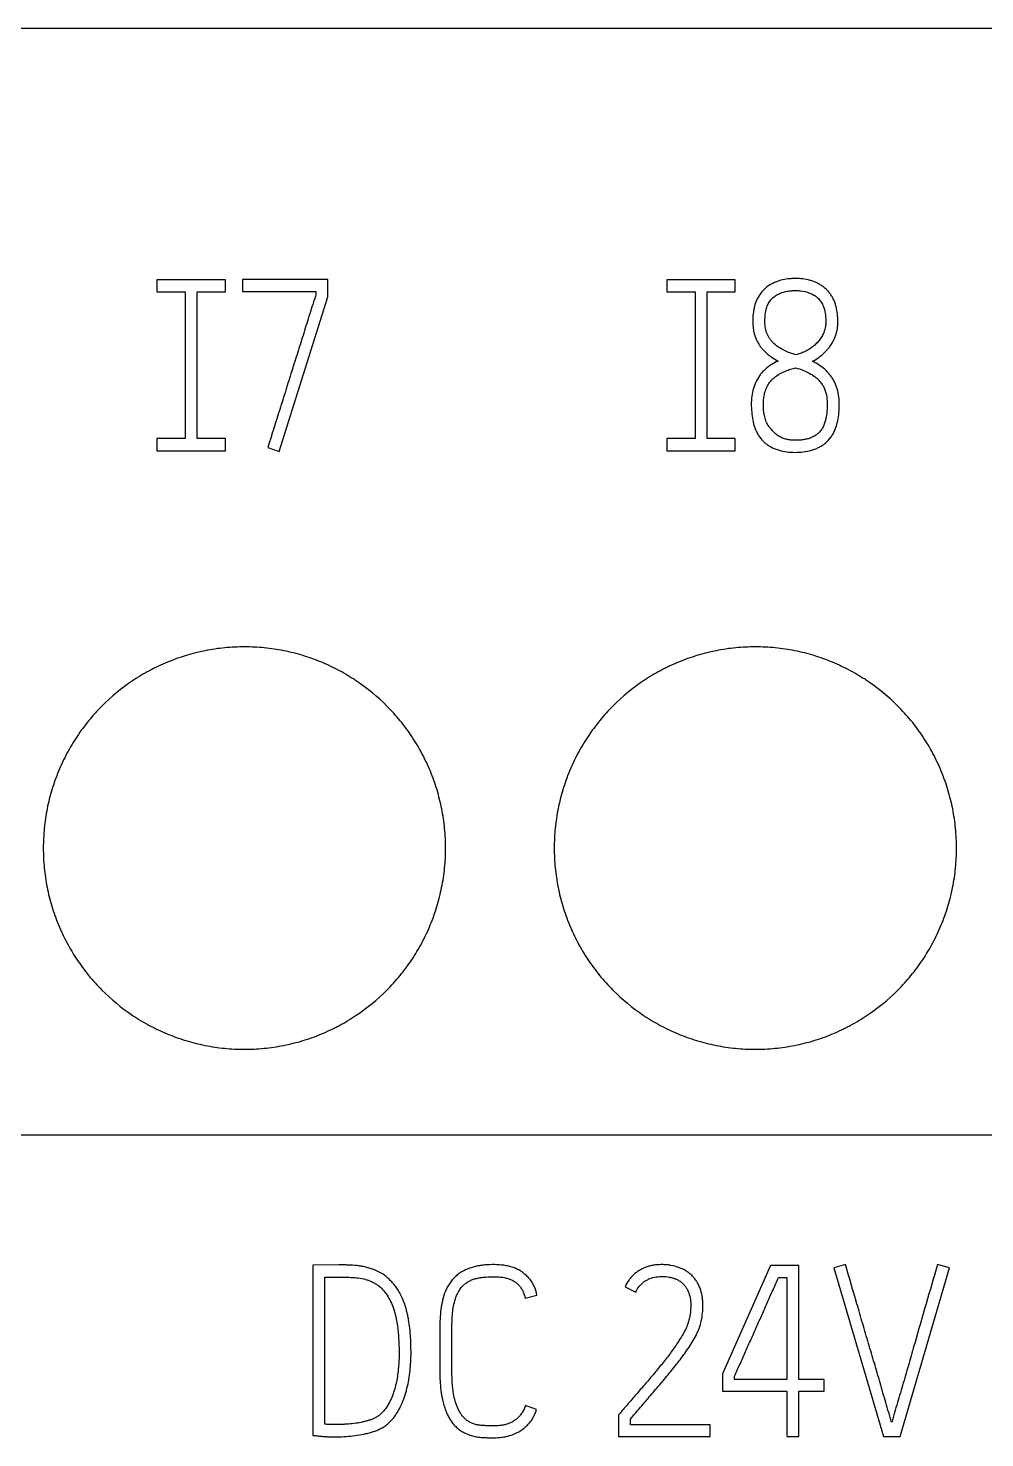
# Model space of a CAD drawing. Extents: x 0 to 420, y 0 to 297.
# Drawn here: x 140.35 to 149.87, y 221.36 to 235.38 of the extents above; entities that cross this region are included whole.
import ezdxf

# ---------------------------------------------------------------- set-up
doc = ezdxf.new("R2010")
doc.units = 0
doc.header["$LTSCALE"] = 23.1
doc.layers.add('10000_FRONT', color=7, linetype='CONTINUOUS')
doc.layers.add('10500_FRONT_LABELING', color=7, linetype='CONTINUOUS')

msp = doc.modelspace()

# ---------------------------------------------------------------- linework, layer by layer
at = {"layer": '10000_FRONT', "color": 7, "linetype": 'CONTINUOUS'}
for p, q in [((91.515, 235.376), (163.015, 235.376)), ((91.515, 224.376), (163.015, 224.376))]:
    msp.add_line(p, q, dxfattribs=at)
for points, knots in [([(144.505, 227.226), (144.505, 227.292), (144.501, 227.357), (144.489, 227.487), (144.479, 227.551), (144.454, 227.679), (144.438, 227.742), (144.41, 227.836), (144.4, 227.867), (144.377, 227.929), (144.366, 227.959), (144.328, 228.05), (144.273, 228.168), (144.206, 228.28), (144.152, 228.361), (144.133, 228.388), (144.094, 228.441), (144.074, 228.467), (144.011, 228.543), (143.967, 228.592), (143.829, 228.73), (143.729, 228.813), (143.606, 228.896), (143.592, 228.905), (143.564, 228.922), (143.55, 228.931), (143.508, 228.957), (143.479, 228.973), (143.392, 229.019), (143.333, 229.048), (143.213, 229.098), (143.151, 229.12), (143.057, 229.149), (143.026, 229.157), (142.962, 229.174), (142.93, 229.181), (142.832, 229.2), (142.702, 229.22), (142.572, 229.226), (142.441, 229.226), (142.376, 229.223), (142.277, 229.214), (142.244, 229.21), (142.179, 229.2), (142.017, 229.172), (141.86, 229.124), (141.709, 229.061), (141.679, 229.048), (141.634, 229.027), (141.619, 229.02), (141.59, 229.005), (141.516, 228.967), (141.446, 228.925), (141.284, 228.816), (141.183, 228.733), (141.066, 228.616), (141.043, 228.592), (140.999, 228.543), (140.978, 228.519), (140.916, 228.443), (140.877, 228.391), (140.805, 228.282), (140.771, 228.226), (140.725, 228.14), (140.71, 228.11), (140.682, 228.051), (140.669, 228.021), (140.631, 227.93), (140.588, 227.807), (140.556, 227.681), (140.537, 227.586), (140.531, 227.553), (140.522, 227.489), (140.518, 227.456), (140.508, 227.358), (140.505, 227.292), (140.505, 227.226)], [0, 0, 0, 0, 0.03125, 0.03125, 0.0625, 0.0625, 0.09375, 0.09375, 0.109375, 0.109375, 0.125, 0.125, 0.15625, 0.1875, 0.1875, 0.203125, 0.203125, 0.21875, 0.21875, 0.25, 0.25, 0.3125, 0.3125, 0.320312, 0.320312, 0.328125, 0.328125, 0.34375, 0.34375, 0.375, 0.375, 0.40625, 0.40625, 0.421875, 0.421875, 0.4375, 0.4375, 0.46875, 0.5, 0.5, 0.53125, 0.53125, 0.546875, 0.546875, 0.5625, 0.625, 0.625, 0.640625, 0.640625, 0.648438, 0.648438, 0.65625, 0.6875, 0.6875, 0.75, 0.75, 0.765625, 0.765625, 0.78125, 0.78125, 0.8125, 0.8125, 0.84375, 0.84375, 0.859375, 0.859375, 0.875, 0.875, 0.90625, 0.9375, 0.9375, 0.953125, 0.953125, 0.96875, 0.96875, 1, 1, 1, 1]), ([(149.585, 227.226), (149.585, 227.292), (149.581, 227.357), (149.569, 227.487), (149.559, 227.551), (149.534, 227.679), (149.518, 227.742), (149.49, 227.836), (149.48, 227.867), (149.457, 227.929), (149.446, 227.959), (149.408, 228.05), (149.353, 228.168), (149.286, 228.28), (149.232, 228.361), (149.213, 228.388), (149.174, 228.441), (149.154, 228.467), (149.091, 228.543), (149.047, 228.592), (148.909, 228.73), (148.809, 228.813), (148.686, 228.896), (148.672, 228.905), (148.644, 228.922), (148.63, 228.931), (148.588, 228.957), (148.559, 228.973), (148.472, 229.019), (148.413, 229.048), (148.293, 229.098), (148.231, 229.12), (148.137, 229.149), (148.106, 229.157), (148.042, 229.174), (148.01, 229.181), (147.912, 229.2), (147.782, 229.22), (147.652, 229.226), (147.521, 229.226), (147.456, 229.223), (147.357, 229.214), (147.324, 229.21), (147.259, 229.2), (147.097, 229.172), (146.94, 229.124), (146.789, 229.061), (146.759, 229.048), (146.714, 229.027), (146.699, 229.02), (146.67, 229.005), (146.596, 228.967), (146.526, 228.925), (146.364, 228.816), (146.263, 228.733), (146.146, 228.616), (146.123, 228.592), (146.079, 228.543), (146.058, 228.519), (145.996, 228.443), (145.957, 228.391), (145.885, 228.282), (145.851, 228.226), (145.805, 228.14), (145.79, 228.11), (145.762, 228.051), (145.749, 228.021), (145.711, 227.93), (145.668, 227.807), (145.636, 227.681), (145.617, 227.586), (145.611, 227.553), (145.602, 227.489), (145.598, 227.456), (145.588, 227.358), (145.585, 227.292), (145.585, 227.226)], [0, 0, 0, 0, 0.03125, 0.03125, 0.0625, 0.0625, 0.09375, 0.09375, 0.109375, 0.109375, 0.125, 0.125, 0.15625, 0.1875, 0.1875, 0.203125, 0.203125, 0.21875, 0.21875, 0.25, 0.25, 0.3125, 0.3125, 0.320312, 0.320312, 0.328125, 0.328125, 0.34375, 0.34375, 0.375, 0.375, 0.40625, 0.40625, 0.421875, 0.421875, 0.4375, 0.4375, 0.46875, 0.5, 0.5, 0.53125, 0.53125, 0.546875, 0.546875, 0.5625, 0.625, 0.625, 0.640625, 0.640625, 0.648438, 0.648438, 0.65625, 0.6875, 0.6875, 0.75, 0.75, 0.765625, 0.765625, 0.78125, 0.78125, 0.8125, 0.8125, 0.84375, 0.84375, 0.859375, 0.859375, 0.875, 0.875, 0.90625, 0.9375, 0.9375, 0.953125, 0.953125, 0.96875, 0.96875, 1, 1, 1, 1]), ([(140.505, 227.226), (140.505, 227.16), (140.508, 227.095), (140.521, 226.966), (140.53, 226.901), (140.555, 226.774), (140.571, 226.711), (140.599, 226.617), (140.61, 226.586), (140.632, 226.524), (140.643, 226.493), (140.681, 226.402), (140.737, 226.285), (140.803, 226.173), (140.857, 226.091), (140.876, 226.065), (140.915, 226.012), (140.935, 225.986), (140.998, 225.909), (141.042, 225.861), (141.18, 225.722), (141.281, 225.639), (141.403, 225.557), (141.417, 225.548), (141.445, 225.53), (141.459, 225.521), (141.501, 225.496), (141.53, 225.479), (141.617, 225.433), (141.676, 225.405), (141.796, 225.355), (141.858, 225.333), (141.952, 225.304), (141.983, 225.295), (142.047, 225.279), (142.08, 225.272), (142.177, 225.252), (142.307, 225.233), (142.437, 225.226), (142.568, 225.226), (142.634, 225.229), (142.732, 225.239), (142.765, 225.243), (142.83, 225.253), (142.863, 225.258), (142.959, 225.278), (143.023, 225.293), (143.148, 225.331), (143.209, 225.353), (143.3, 225.391), (143.33, 225.404), (143.375, 225.426), (143.39, 225.433), (143.419, 225.448), (143.493, 225.486), (143.563, 225.528), (143.725, 225.637), (143.826, 225.72), (143.943, 225.836), (143.966, 225.86), (144.01, 225.909), (144.031, 225.934), (144.093, 226.01), (144.132, 226.062), (144.204, 226.17), (144.238, 226.226), (144.284, 226.313), (144.299, 226.342), (144.327, 226.402), (144.34, 226.432), (144.378, 226.522), (144.421, 226.645), (144.453, 226.771), (144.472, 226.867), (144.478, 226.899), (144.488, 226.964), (144.492, 226.996), (144.501, 227.095), (144.505, 227.16), (144.505, 227.226)], [0, 0, 0, 0, 0.03125, 0.03125, 0.0625, 0.0625, 0.09375, 0.09375, 0.109375, 0.109375, 0.125, 0.125, 0.15625, 0.1875, 0.1875, 0.203125, 0.203125, 0.21875, 0.21875, 0.25, 0.25, 0.3125, 0.3125, 0.320312, 0.320312, 0.328125, 0.328125, 0.34375, 0.34375, 0.375, 0.375, 0.40625, 0.40625, 0.421875, 0.421875, 0.4375, 0.4375, 0.46875, 0.5, 0.5, 0.53125, 0.53125, 0.546875, 0.546875, 0.5625, 0.5625, 0.59375, 0.59375, 0.625, 0.625, 0.640625, 0.640625, 0.648438, 0.648438, 0.65625, 0.6875, 0.6875, 0.75, 0.75, 0.765625, 0.765625, 0.78125, 0.78125, 0.8125, 0.8125, 0.84375, 0.84375, 0.859375, 0.859375, 0.875, 0.875, 0.90625, 0.9375, 0.9375, 0.953125, 0.953125, 0.96875, 0.96875, 1, 1, 1, 1]), ([(145.585, 227.226), (145.585, 227.16), (145.588, 227.095), (145.601, 226.966), (145.61, 226.901), (145.635, 226.774), (145.651, 226.711), (145.679, 226.617), (145.69, 226.586), (145.712, 226.524), (145.723, 226.493), (145.761, 226.402), (145.817, 226.285), (145.883, 226.173), (145.937, 226.091), (145.956, 226.065), (145.995, 226.012), (146.015, 225.986), (146.078, 225.909), (146.122, 225.861), (146.26, 225.722), (146.361, 225.639), (146.483, 225.557), (146.497, 225.548), (146.525, 225.53), (146.539, 225.521), (146.581, 225.496), (146.61, 225.479), (146.697, 225.433), (146.756, 225.405), (146.876, 225.355), (146.938, 225.333), (147.032, 225.304), (147.063, 225.295), (147.127, 225.279), (147.16, 225.272), (147.257, 225.252), (147.387, 225.233), (147.517, 225.226), (147.648, 225.226), (147.714, 225.229), (147.812, 225.239), (147.845, 225.243), (147.91, 225.253), (147.943, 225.258), (148.039, 225.278), (148.103, 225.293), (148.228, 225.331), (148.289, 225.353), (148.38, 225.391), (148.41, 225.404), (148.455, 225.426), (148.47, 225.433), (148.499, 225.448), (148.573, 225.486), (148.643, 225.528), (148.805, 225.637), (148.906, 225.72), (149.023, 225.836), (149.046, 225.86), (149.09, 225.909), (149.111, 225.934), (149.173, 226.01), (149.212, 226.062), (149.284, 226.17), (149.318, 226.226), (149.364, 226.313), (149.379, 226.342), (149.407, 226.402), (149.42, 226.432), (149.458, 226.522), (149.501, 226.645), (149.533, 226.771), (149.552, 226.867), (149.558, 226.899), (149.568, 226.964), (149.572, 226.996), (149.581, 227.095), (149.585, 227.16), (149.585, 227.226)], [0, 0, 0, 0, 0.03125, 0.03125, 0.0625, 0.0625, 0.09375, 0.09375, 0.109375, 0.109375, 0.125, 0.125, 0.15625, 0.1875, 0.1875, 0.203125, 0.203125, 0.21875, 0.21875, 0.25, 0.25, 0.3125, 0.3125, 0.320312, 0.320312, 0.328125, 0.328125, 0.34375, 0.34375, 0.375, 0.375, 0.40625, 0.40625, 0.421875, 0.421875, 0.4375, 0.4375, 0.46875, 0.5, 0.5, 0.53125, 0.53125, 0.546875, 0.546875, 0.5625, 0.5625, 0.59375, 0.59375, 0.625, 0.625, 0.640625, 0.640625, 0.648438, 0.648438, 0.65625, 0.6875, 0.6875, 0.75, 0.75, 0.765625, 0.765625, 0.78125, 0.78125, 0.8125, 0.8125, 0.84375, 0.84375, 0.859375, 0.859375, 0.875, 0.875, 0.90625, 0.9375, 0.9375, 0.953125, 0.953125, 0.96875, 0.96875, 1, 1, 1, 1])]:
    msp.add_open_spline(points, degree=3, knots=knots, dxfattribs=at)
at = {"layer": '10500_FRONT_LABELING', "color": 7, "linetype": 'CONTINUOUS'}
for p, q in [((141.635, 232.876), (141.635, 232.756)), ((142.315, 232.876), (141.635, 232.876)), ((141.635, 232.756), (141.915, 232.756)), ((141.915, 232.756), (141.915, 231.296)), ((142.035, 231.296), (142.035, 232.756)), ((142.035, 232.756), (142.315, 232.756)), ((142.315, 232.756), (142.315, 232.876)), ((142.485, 232.879), (142.485, 232.758)), ((143.333, 232.879), (142.485, 232.879)), ((142.485, 232.758), (143.215, 232.758)), ((143.215, 232.758), (143.215, 232.725)), ((143.333, 232.706), (143.333, 232.879)), ((146.705, 232.876), (146.705, 232.756)), ((147.385, 232.876), (146.705, 232.876)), ((146.705, 232.756), (146.985, 232.756)), ((146.985, 232.756), (146.985, 231.296)), ((147.105, 231.296), (147.105, 232.756)), ((147.105, 232.756), (147.385, 232.756)), ((147.385, 232.756), (147.385, 232.876)), ((142.85, 231.169), (143.333, 232.706)), ((141.635, 231.296), (141.635, 231.176)), ((141.915, 231.296), (141.635, 231.296)), ((142.315, 231.296), (142.035, 231.296)), ((142.315, 231.176), (142.315, 231.296)), ((142.737, 231.207), (142.85, 231.169)), ((146.705, 231.296), (146.705, 231.176)), ((146.985, 231.296), (146.705, 231.296)), ((147.385, 231.296), (147.105, 231.296)), ((147.385, 231.176), (147.385, 231.296)), ((141.635, 231.176), (142.315, 231.176)), ((146.705, 231.176), (147.385, 231.176)), ((143.445, 223.083), (143.185, 223.081)), ((143.185, 223.081), (143.185, 221.388)), ((147.736, 223.076), (147.258, 222.001)), ((148.018, 223.076), (147.736, 223.076)), ((148.018, 221.944), (148.018, 223.076)), ((148.48, 223.088), (148.364, 223.055)), ((149.514, 223.055), (149.397, 223.088)), ((143.305, 221.499), (143.305, 222.961)), ((143.305, 222.961), (143.493, 222.961)), ((147.815, 222.958), (147.898, 222.958)), ((147.898, 222.958), (147.898, 221.944)), ((148.364, 223.055), (148.857, 221.376)), ((149.023, 221.376), (149.514, 223.055)), ((146.289, 222.866), (146.395, 222.812)), ((145.296, 222.753), (145.412, 222.782)), ((144.448, 222.475), (144.448, 222.027)), ((144.568, 222.027), (144.568, 222.475)), ((147.258, 222.001), (147.258, 221.827)), ((147.376, 221.944), (147.376, 221.975)), ((147.258, 221.827), (147.898, 221.827)), ((147.898, 221.944), (147.376, 221.944)), ((147.898, 221.827), (147.898, 221.376)), ((148.27, 221.944), (148.018, 221.944)), ((148.018, 221.376), (148.018, 221.827)), ((148.018, 221.827), (148.27, 221.827)), ((148.27, 221.827), (148.27, 221.944)), ((145.41, 221.645), (145.298, 221.685)), ((146.239, 221.61), (146.225, 221.593)), ((146.225, 221.593), (146.225, 221.376)), ((146.343, 221.494), (146.343, 221.551)), ((147.134, 221.494), (146.343, 221.494)), ((147.134, 221.376), (147.134, 221.494)), ((146.225, 221.376), (147.134, 221.376)), ((147.898, 221.376), (148.018, 221.376)), ((148.857, 221.376), (149.023, 221.376))]:
    msp.add_line(p, q, dxfattribs=at)
for points, knots in [([(148.153, 232.065), (148.175, 232.077), (148.196, 232.09), (148.235, 232.118), (148.254, 232.134), (148.28, 232.16), (148.289, 232.169), (148.305, 232.187), (148.313, 232.197), (148.335, 232.226), (148.348, 232.246), (148.365, 232.279), (148.371, 232.29), (148.38, 232.313), (148.388, 232.336), (148.394, 232.359), (148.399, 232.383), (148.401, 232.395), (148.404, 232.42), (148.405, 232.432), (148.405, 232.456), (148.405, 232.469), (148.404, 232.505), (148.402, 232.53), (148.395, 232.578), (148.39, 232.601), (148.379, 232.637), (148.375, 232.649), (148.366, 232.671), (148.361, 232.683), (148.35, 232.704), (148.343, 232.715), (148.33, 232.735), (148.322, 232.745), (148.298, 232.773), (148.281, 232.79), (148.251, 232.813), (148.241, 232.82), (148.22, 232.832), (148.209, 232.838), (148.187, 232.849), (148.175, 232.854), (148.152, 232.862), (148.14, 232.866), (148.081, 232.883), (148.032, 232.888), (147.97, 232.888), (147.958, 232.888), (147.933, 232.886), (147.921, 232.885), (147.885, 232.881), (147.861, 232.877), (147.825, 232.867), (147.814, 232.863), (147.79, 232.855), (147.779, 232.85), (147.745, 232.834), (147.724, 232.822), (147.694, 232.8), (147.685, 232.792), (147.667, 232.775), (147.658, 232.766), (147.634, 232.738), (147.62, 232.718), (147.597, 232.674), (147.588, 232.652), (147.577, 232.617), (147.574, 232.605), (147.569, 232.581), (147.567, 232.569), (147.561, 232.532), (147.56, 232.508), (147.559, 232.471), (147.559, 232.459), (147.559, 232.435), (147.561, 232.41), (147.564, 232.386), (147.568, 232.362), (147.571, 232.35), (147.581, 232.314), (147.589, 232.291), (147.606, 232.258), (147.611, 232.247), (147.624, 232.226), (147.631, 232.216), (147.646, 232.196), (147.654, 232.187), (147.671, 232.169), (147.679, 232.16), (147.697, 232.143), (147.707, 232.135), (147.727, 232.12), (147.737, 232.113), (147.768, 232.092), (147.789, 232.079), (147.811, 232.068)], [0, 0, 0, 0, 0.03125, 0.03125, 0.0625, 0.0625, 0.078125, 0.078125, 0.09375, 0.09375, 0.125, 0.125, 0.140625, 0.140625, 0.15625, 0.171875, 0.171875, 0.1875, 0.1875, 0.203125, 0.203125, 0.21875, 0.21875, 0.25, 0.25, 0.28125, 0.28125, 0.296875, 0.296875, 0.3125, 0.3125, 0.328125, 0.328125, 0.34375, 0.34375, 0.375, 0.375, 0.390625, 0.390625, 0.40625, 0.40625, 0.421875, 0.421875, 0.4375, 0.4375, 0.5, 0.5, 0.515625, 0.515625, 0.53125, 0.53125, 0.5625, 0.5625, 0.578125, 0.578125, 0.59375, 0.59375, 0.625, 0.625, 0.640625, 0.640625, 0.65625, 0.65625, 0.6875, 0.6875, 0.71875, 0.71875, 0.734375, 0.734375, 0.75, 0.75, 0.78125, 0.78125, 0.796875, 0.796875, 0.8125, 0.828125, 0.828125, 0.84375, 0.84375, 0.875, 0.875, 0.890625, 0.890625, 0.90625, 0.90625, 0.921875, 0.921875, 0.9375, 0.9375, 0.953125, 0.953125, 0.96875, 0.96875, 1, 1, 1, 1]), ([(147.679, 232.457), (147.68, 232.487), (147.681, 232.518), (147.688, 232.563), (147.692, 232.578), (147.7, 232.608), (147.706, 232.622), (147.716, 232.643), (147.72, 232.649), (147.729, 232.662), (147.733, 232.669), (147.748, 232.686), (147.758, 232.697), (147.777, 232.712), (147.783, 232.716), (147.796, 232.724), (147.803, 232.728), (147.823, 232.739), (147.837, 232.744), (147.86, 232.752), (147.867, 232.754), (147.882, 232.758), (147.904, 232.763), (147.927, 232.765), (147.958, 232.768), (147.973, 232.768), (148.004, 232.768), (148.02, 232.767), (148.065, 232.762), (148.095, 232.755), (148.131, 232.741), (148.138, 232.738), (148.152, 232.732), (148.166, 232.724), (148.179, 232.716), (148.191, 232.707), (148.197, 232.702), (148.214, 232.686), (148.224, 232.674), (148.238, 232.656), (148.242, 232.649), (148.249, 232.636), (148.253, 232.629), (148.262, 232.608), (148.267, 232.593), (148.275, 232.564), (148.278, 232.548), (148.285, 232.503), (148.286, 232.472), (148.284, 232.427), (148.282, 232.412), (148.276, 232.381), (148.272, 232.367), (148.26, 232.338), (148.254, 232.324), (148.242, 232.304), (148.238, 232.298), (148.229, 232.285), (148.224, 232.279), (148.21, 232.261), (148.199, 232.25), (148.177, 232.229), (148.166, 232.218), (148.129, 232.19), (148.103, 232.174), (148.061, 232.154), (148.046, 232.148), (148.017, 232.138), (148.003, 232.133), (147.988, 232.129)], [0, 0, 0, 0, 0.0625, 0.0625, 0.09375, 0.09375, 0.125, 0.125, 0.140625, 0.140625, 0.15625, 0.15625, 0.1875, 0.1875, 0.203125, 0.203125, 0.21875, 0.21875, 0.25, 0.25, 0.265625, 0.265625, 0.28125, 0.3125, 0.3125, 0.34375, 0.34375, 0.375, 0.375, 0.4375, 0.4375, 0.453125, 0.453125, 0.46875, 0.484375, 0.484375, 0.5, 0.5, 0.53125, 0.53125, 0.546875, 0.546875, 0.5625, 0.5625, 0.59375, 0.59375, 0.625, 0.625, 0.6875, 0.6875, 0.71875, 0.71875, 0.75, 0.75, 0.78125, 0.78125, 0.796875, 0.796875, 0.8125, 0.8125, 0.84375, 0.84375, 0.875, 0.875, 0.9375, 0.9375, 0.96875, 0.96875, 1, 1, 1, 1]), ([(143.215, 232.725), (143.212, 232.718), (143.21, 232.71), (143.205, 232.694), (143.202, 232.686), (143.194, 232.662), (143.189, 232.647), (143.174, 232.599), (143.164, 232.568), (143.134, 232.473), (143.114, 232.409), (143.075, 232.283), (143.055, 232.22), (143.025, 232.125), (143.015, 232.093), (142.995, 232.03), (142.985, 231.998), (142.955, 231.903), (142.935, 231.84), (142.896, 231.713), (142.876, 231.65), (142.816, 231.46), (142.777, 231.334), (142.737, 231.207)], [0, 0, 0, 0, 0.015625, 0.015625, 0.03125, 0.03125, 0.0625, 0.0625, 0.125, 0.125, 0.25, 0.25, 0.375, 0.375, 0.4375, 0.4375, 0.5, 0.5, 0.625, 0.625, 0.75, 0.75, 1, 1, 1, 1]), ([(147.988, 232.129), (147.949, 232.141), (147.91, 232.154), (147.855, 232.181), (147.837, 232.191), (147.803, 232.213), (147.787, 232.225), (147.764, 232.246), (147.757, 232.253), (147.744, 232.268), (147.731, 232.284), (147.72, 232.301), (147.71, 232.319), (147.706, 232.328), (147.694, 232.356), (147.689, 232.376), (147.683, 232.406), (147.682, 232.416), (147.68, 232.436), (147.679, 232.446), (147.679, 232.457)], [0, 0, 0, 0, 0.25, 0.25, 0.375, 0.375, 0.5, 0.5, 0.5625, 0.5625, 0.625, 0.6875, 0.6875, 0.75, 0.75, 0.875, 0.875, 0.9375, 0.9375, 1, 1, 1, 1]), ([(147.811, 232.068), (147.787, 232.056), (147.763, 232.044), (147.719, 232.015), (147.697, 232), (147.668, 231.972), (147.659, 231.962), (147.641, 231.942), (147.633, 231.932), (147.61, 231.899), (147.598, 231.876), (147.581, 231.84), (147.576, 231.827), (147.567, 231.802), (147.563, 231.789), (147.553, 231.751), (147.549, 231.725), (147.546, 231.685), (147.545, 231.671), (147.544, 231.645), (147.544, 231.632), (147.545, 231.592), (147.547, 231.566), (147.553, 231.513), (147.557, 231.487), (147.566, 231.448), (147.569, 231.435), (147.577, 231.41), (147.582, 231.397), (147.592, 231.373), (147.598, 231.361), (147.61, 231.337), (147.617, 231.326), (147.641, 231.293), (147.659, 231.273), (147.689, 231.247), (147.7, 231.239), (147.722, 231.224), (147.734, 231.217), (147.757, 231.204), (147.769, 231.199), (147.794, 231.189), (147.807, 231.185), (147.872, 231.166), (147.925, 231.16), (148.033, 231.16), (148.086, 231.165), (148.15, 231.183), (148.163, 231.187), (148.188, 231.196), (148.201, 231.202), (148.225, 231.214), (148.236, 231.22), (148.259, 231.235), (148.27, 231.243), (148.301, 231.269), (148.319, 231.288), (148.343, 231.32), (148.35, 231.332), (148.364, 231.355), (148.369, 231.367), (148.385, 231.403), (148.393, 231.429), (148.406, 231.481), (148.411, 231.507), (148.417, 231.56), (148.419, 231.586), (148.419, 231.626), (148.419, 231.639), (148.419, 231.666), (148.418, 231.679), (148.415, 231.719), (148.411, 231.746), (148.401, 231.784), (148.397, 231.797), (148.388, 231.822), (148.383, 231.834), (148.372, 231.859), (148.366, 231.871), (148.352, 231.894), (148.345, 231.905), (148.33, 231.926), (148.322, 231.937), (148.304, 231.957), (148.295, 231.967), (148.266, 231.994), (148.244, 232.01), (148.2, 232.039), (148.177, 232.053), (148.153, 232.065)], [0, 0, 0, 0, 0.03125, 0.03125, 0.0625, 0.0625, 0.078125, 0.078125, 0.09375, 0.09375, 0.125, 0.125, 0.140625, 0.140625, 0.15625, 0.15625, 0.1875, 0.1875, 0.203125, 0.203125, 0.21875, 0.21875, 0.25, 0.25, 0.28125, 0.28125, 0.296875, 0.296875, 0.3125, 0.3125, 0.328125, 0.328125, 0.34375, 0.34375, 0.375, 0.375, 0.390625, 0.390625, 0.40625, 0.40625, 0.421875, 0.421875, 0.4375, 0.4375, 0.5, 0.5, 0.5625, 0.5625, 0.578125, 0.578125, 0.59375, 0.59375, 0.609375, 0.609375, 0.625, 0.625, 0.65625, 0.65625, 0.671875, 0.671875, 0.6875, 0.6875, 0.71875, 0.71875, 0.75, 0.75, 0.78125, 0.78125, 0.796875, 0.796875, 0.8125, 0.8125, 0.84375, 0.84375, 0.859375, 0.859375, 0.875, 0.875, 0.890625, 0.890625, 0.90625, 0.90625, 0.921875, 0.921875, 0.9375, 0.9375, 0.96875, 0.96875, 1, 1, 1, 1]), ([(147.771, 231.358), (147.758, 231.37), (147.747, 231.383), (147.73, 231.403), (147.725, 231.41), (147.714, 231.424), (147.71, 231.431), (147.701, 231.447), (147.697, 231.455), (147.69, 231.471), (147.687, 231.479), (147.679, 231.504), (147.675, 231.521), (147.669, 231.555), (147.667, 231.573), (147.665, 231.608), (147.665, 231.625), (147.665, 231.66), (147.666, 231.678), (147.669, 231.704), (147.67, 231.712), (147.673, 231.73), (147.675, 231.738), (147.681, 231.764), (147.687, 231.781), (147.697, 231.805), (147.701, 231.813), (147.709, 231.829), (147.714, 231.836), (147.728, 231.858), (147.739, 231.872), (147.764, 231.896), (147.778, 231.908), (147.821, 231.938), (147.852, 231.955), (147.901, 231.975), (147.918, 231.981), (147.951, 231.992), (147.968, 231.997), (147.985, 232.001)], [0, 0, 0, 0, 0.0625, 0.0625, 0.09375, 0.09375, 0.125, 0.125, 0.15625, 0.15625, 0.1875, 0.1875, 0.25, 0.25, 0.3125, 0.3125, 0.375, 0.375, 0.4375, 0.4375, 0.46875, 0.46875, 0.5, 0.5, 0.5625, 0.5625, 0.59375, 0.59375, 0.625, 0.625, 0.6875, 0.6875, 0.75, 0.75, 0.875, 0.875, 0.9375, 0.9375, 1, 1, 1, 1]), ([(147.985, 232.001), (148.012, 231.993), (148.037, 231.985), (148.088, 231.964), (148.112, 231.952), (148.148, 231.932), (148.159, 231.924), (148.181, 231.908), (148.192, 231.9), (148.212, 231.881), (148.222, 231.871), (148.239, 231.85), (148.247, 231.839), (148.261, 231.815), (148.267, 231.803), (148.277, 231.778), (148.282, 231.765), (148.293, 231.726), (148.296, 231.699), (148.299, 231.658), (148.299, 231.645), (148.299, 231.617), (148.299, 231.604), (148.296, 231.563), (148.293, 231.536), (148.286, 231.496), (148.283, 231.483), (148.276, 231.456), (148.269, 231.437), (148.261, 231.418), (148.254, 231.406), (148.251, 231.4), (148.24, 231.383), (148.232, 231.372), (148.214, 231.352), (148.203, 231.343), (148.181, 231.327), (148.169, 231.32), (148.15, 231.311), (148.144, 231.308), (148.131, 231.303), (148.112, 231.296), (148.092, 231.291), (148.065, 231.286), (148.052, 231.284), (148.025, 231.281), (148.011, 231.28), (147.983, 231.28), (147.97, 231.28), (147.943, 231.282), (147.929, 231.283), (147.902, 231.288), (147.888, 231.291), (147.862, 231.299), (147.85, 231.304), (147.831, 231.313), (147.825, 231.316), (147.813, 231.323), (147.808, 231.327), (147.791, 231.339), (147.781, 231.348), (147.771, 231.358)], [0, 0, 0, 0, 0.0625, 0.0625, 0.125, 0.125, 0.15625, 0.15625, 0.1875, 0.1875, 0.21875, 0.21875, 0.25, 0.25, 0.28125, 0.28125, 0.3125, 0.3125, 0.375, 0.375, 0.40625, 0.40625, 0.4375, 0.4375, 0.5, 0.5, 0.53125, 0.53125, 0.5625, 0.578125, 0.578125, 0.59375, 0.59375, 0.625, 0.625, 0.65625, 0.65625, 0.6875, 0.6875, 0.703125, 0.703125, 0.71875, 0.75, 0.75, 0.78125, 0.78125, 0.8125, 0.8125, 0.84375, 0.84375, 0.875, 0.875, 0.90625, 0.90625, 0.9375, 0.9375, 0.953125, 0.953125, 0.96875, 0.96875, 1, 1, 1, 1]), ([(143.185, 221.388), (143.199, 221.387), (143.214, 221.385), (143.244, 221.382), (143.258, 221.381), (143.288, 221.378), (143.303, 221.377), (143.332, 221.375), (143.347, 221.375), (143.391, 221.374), (143.421, 221.374), (143.48, 221.375), (143.509, 221.377), (143.568, 221.382), (143.597, 221.385), (143.655, 221.394), (143.684, 221.399), (143.728, 221.409), (143.743, 221.412), (143.772, 221.42), (143.786, 221.425), (143.814, 221.435), (143.828, 221.441), (143.855, 221.454), (143.868, 221.46), (143.894, 221.476), (143.907, 221.484), (143.93, 221.502), (143.941, 221.512), (143.973, 221.543), (143.992, 221.567), (144.017, 221.604), (144.025, 221.616), (144.04, 221.642), (144.047, 221.655), (144.067, 221.695), (144.079, 221.722), (144.099, 221.778), (144.108, 221.806), (144.123, 221.864), (144.13, 221.893), (144.141, 221.951), (144.145, 221.98), (144.153, 222.038), (144.155, 222.068), (144.159, 222.126), (144.161, 222.156), (144.161, 222.215), (144.161, 222.245), (144.159, 222.305), (144.158, 222.334), (144.155, 222.393), (144.152, 222.423), (144.146, 222.482), (144.142, 222.511), (144.134, 222.554), (144.131, 222.569), (144.125, 222.598), (144.121, 222.612), (144.114, 222.641), (144.11, 222.656), (144.101, 222.684), (144.096, 222.699), (144.08, 222.741), (144.068, 222.768), (144.047, 222.807), (144.04, 222.82), (144.024, 222.846), (144.015, 222.858), (143.997, 222.882), (143.988, 222.893), (143.968, 222.916), (143.958, 222.927), (143.937, 222.947), (143.926, 222.957), (143.908, 222.971), (143.902, 222.976), (143.89, 222.985), (143.884, 222.989), (143.852, 223.009), (143.825, 223.023), (143.784, 223.039), (143.77, 223.044), (143.741, 223.053), (143.727, 223.057), (143.697, 223.064), (143.683, 223.067), (143.653, 223.072), (143.639, 223.074), (143.594, 223.078), (143.564, 223.08), (143.52, 223.082), (143.505, 223.082), (143.475, 223.083), (143.46, 223.083), (143.445, 223.083)], [0, 0, 0, 0, 0.015625, 0.015625, 0.03125, 0.03125, 0.046875, 0.046875, 0.0625, 0.0625, 0.09375, 0.09375, 0.125, 0.125, 0.15625, 0.15625, 0.1875, 0.1875, 0.203125, 0.203125, 0.21875, 0.21875, 0.234375, 0.234375, 0.25, 0.25, 0.265625, 0.265625, 0.28125, 0.28125, 0.3125, 0.3125, 0.328125, 0.328125, 0.34375, 0.34375, 0.375, 0.375, 0.40625, 0.40625, 0.4375, 0.4375, 0.46875, 0.46875, 0.5, 0.5, 0.53125, 0.53125, 0.5625, 0.5625, 0.59375, 0.59375, 0.625, 0.625, 0.65625, 0.65625, 0.671875, 0.671875, 0.6875, 0.6875, 0.703125, 0.703125, 0.71875, 0.71875, 0.75, 0.75, 0.765625, 0.765625, 0.78125, 0.78125, 0.796875, 0.796875, 0.8125, 0.8125, 0.828125, 0.828125, 0.835938, 0.835938, 0.84375, 0.84375, 0.875, 0.875, 0.890625, 0.890625, 0.90625, 0.90625, 0.921875, 0.921875, 0.9375, 0.9375, 0.96875, 0.96875, 0.984375, 0.984375, 1, 1, 1, 1]), ([(145.412, 222.782), (145.408, 222.813), (145.399, 222.843), (145.382, 222.879), (145.378, 222.886), (145.37, 222.9), (145.366, 222.907), (145.353, 222.927), (145.344, 222.939), (145.323, 222.963), (145.311, 222.974), (145.287, 222.995), (145.275, 223.005), (145.249, 223.022), (145.235, 223.031), (145.207, 223.045), (145.192, 223.051), (145.162, 223.062), (145.147, 223.066), (145.116, 223.074), (145.101, 223.077), (145.054, 223.083), (145.022, 223.085), (144.959, 223.086), (144.928, 223.085), (144.881, 223.081), (144.865, 223.079), (144.834, 223.074), (144.818, 223.071), (144.772, 223.06), (144.742, 223.05), (144.698, 223.031), (144.684, 223.024), (144.657, 223.008), (144.643, 222.999), (144.618, 222.981), (144.606, 222.97), (144.583, 222.948), (144.573, 222.936), (144.553, 222.912), (144.544, 222.899), (144.528, 222.872), (144.52, 222.858), (144.5, 222.815), (144.489, 222.786), (144.472, 222.725), (144.466, 222.695), (144.451, 222.601), (144.448, 222.538), (144.448, 222.475)], [0, 0, 0, 0, 0.0625, 0.0625, 0.078125, 0.078125, 0.09375, 0.09375, 0.125, 0.125, 0.15625, 0.15625, 0.1875, 0.1875, 0.21875, 0.21875, 0.25, 0.25, 0.28125, 0.28125, 0.3125, 0.3125, 0.375, 0.375, 0.4375, 0.4375, 0.46875, 0.46875, 0.5, 0.5, 0.5625, 0.5625, 0.59375, 0.59375, 0.625, 0.625, 0.65625, 0.65625, 0.6875, 0.6875, 0.71875, 0.71875, 0.75, 0.75, 0.8125, 0.8125, 0.875, 0.875, 1, 1, 1, 1]), ([(146.343, 221.551), (146.376, 221.59), (146.409, 221.629), (146.476, 221.707), (146.509, 221.746), (146.576, 221.824), (146.609, 221.863), (146.676, 221.941), (146.708, 221.981), (146.773, 222.06), (146.805, 222.1), (146.852, 222.161), (146.867, 222.182), (146.897, 222.224), (146.912, 222.245), (146.94, 222.287), (146.954, 222.309), (146.98, 222.354), (146.992, 222.376), (147.009, 222.411), (147.014, 222.423), (147.023, 222.446), (147.028, 222.458), (147.04, 222.495), (147.046, 222.52), (147.056, 222.571), (147.059, 222.596), (147.063, 222.647), (147.064, 222.673), (147.062, 222.711), (147.061, 222.724), (147.059, 222.75), (147.057, 222.763), (147.05, 222.801), (147.044, 222.826), (147.03, 222.862), (147.025, 222.874), (147.013, 222.898), (147.007, 222.909), (146.993, 222.93), (146.986, 222.941), (146.969, 222.961), (146.961, 222.97), (146.942, 222.989), (146.932, 222.997), (146.912, 223.013), (146.901, 223.02), (146.879, 223.033), (146.868, 223.039), (146.844, 223.049), (146.832, 223.054), (146.795, 223.067), (146.771, 223.074), (146.733, 223.08), (146.72, 223.082), (146.694, 223.084), (146.681, 223.085), (146.642, 223.086), (146.616, 223.085), (146.578, 223.081), (146.565, 223.079), (146.54, 223.074), (146.527, 223.07), (146.49, 223.059), (146.466, 223.048), (146.432, 223.029), (146.421, 223.022), (146.4, 223.007), (146.38, 222.991), (146.362, 222.973), (146.344, 222.954), (146.336, 222.944), (146.313, 222.912), (146.299, 222.89), (146.289, 222.866)], [0, 0, 0, 0, 0.0625, 0.0625, 0.125, 0.125, 0.1875, 0.1875, 0.25, 0.25, 0.3125, 0.3125, 0.34375, 0.34375, 0.375, 0.375, 0.40625, 0.40625, 0.4375, 0.4375, 0.453125, 0.453125, 0.46875, 0.46875, 0.5, 0.5, 0.53125, 0.53125, 0.5625, 0.5625, 0.578125, 0.578125, 0.59375, 0.59375, 0.625, 0.625, 0.640625, 0.640625, 0.65625, 0.65625, 0.671875, 0.671875, 0.6875, 0.6875, 0.703125, 0.703125, 0.71875, 0.71875, 0.734375, 0.734375, 0.75, 0.75, 0.78125, 0.78125, 0.796875, 0.796875, 0.8125, 0.8125, 0.84375, 0.84375, 0.859375, 0.859375, 0.875, 0.875, 0.90625, 0.90625, 0.921875, 0.921875, 0.9375, 0.953125, 0.953125, 0.96875, 0.96875, 1, 1, 1, 1]), ([(148.94, 221.518), (148.935, 221.534), (148.93, 221.55), (148.92, 221.583), (148.915, 221.599), (148.901, 221.648), (148.891, 221.681), (148.862, 221.779), (148.843, 221.845), (148.806, 221.976), (148.787, 222.041), (148.758, 222.139), (148.748, 222.172), (148.729, 222.237), (148.719, 222.27), (148.7, 222.335), (148.69, 222.368), (148.671, 222.433), (148.661, 222.466), (148.633, 222.564), (148.614, 222.63), (148.557, 222.826), (148.518, 222.957), (148.48, 223.088)], [0, 0, 0, 0, 0.03125, 0.03125, 0.0625, 0.0625, 0.125, 0.125, 0.25, 0.25, 0.375, 0.375, 0.4375, 0.4375, 0.5, 0.5, 0.5625, 0.5625, 0.625, 0.625, 0.75, 0.75, 1, 1, 1, 1]), ([(149.397, 223.088), (149.359, 222.957), (149.32, 222.827), (149.244, 222.565), (149.206, 222.434), (149.15, 222.237), (149.132, 222.172), (149.094, 222.041), (149.075, 221.975), (149.036, 221.845), (149.016, 221.779), (148.987, 221.681), (148.978, 221.649), (148.964, 221.599), (148.96, 221.583), (148.95, 221.55), (148.945, 221.534), (148.94, 221.518)], [0, 0, 0, 0, 0.25, 0.25, 0.5, 0.5, 0.625, 0.625, 0.75, 0.75, 0.875, 0.875, 0.9375, 0.9375, 0.96875, 0.96875, 1, 1, 1, 1]), ([(143.493, 222.961), (143.517, 222.961), (143.541, 222.96), (143.589, 222.957), (143.613, 222.956), (143.661, 222.95), (143.685, 222.945), (143.72, 222.935), (143.731, 222.931), (143.754, 222.923), (143.765, 222.918), (143.787, 222.908), (143.798, 222.902), (143.819, 222.889), (143.829, 222.882), (143.858, 222.86), (143.875, 222.843), (143.906, 222.807), (143.92, 222.786), (143.945, 222.745), (143.956, 222.724), (143.976, 222.68), (143.984, 222.657), (143.996, 222.622), (143.999, 222.611), (144.005, 222.587), (144.008, 222.576), (144.016, 222.54), (144.021, 222.517), (144.028, 222.47), (144.031, 222.446), (144.035, 222.398), (144.036, 222.374), (144.039, 222.327), (144.04, 222.303), (144.042, 222.255), (144.042, 222.231), (144.042, 222.183), (144.042, 222.159), (144.04, 222.111), (144.039, 222.087), (144.034, 222.04), (144.031, 222.016), (144.025, 221.969), (144.021, 221.945), (144.011, 221.898), (144.005, 221.875), (143.986, 221.805), (143.969, 221.76), (143.936, 221.696), (143.923, 221.675), (143.895, 221.637), (143.88, 221.619), (143.857, 221.598), (143.853, 221.594), (143.843, 221.587), (143.828, 221.576), (143.813, 221.566), (143.792, 221.556), (143.781, 221.551), (143.758, 221.543), (143.746, 221.539), (143.723, 221.532), (143.712, 221.529), (143.688, 221.523), (143.677, 221.52), (143.641, 221.513), (143.618, 221.509), (143.57, 221.503), (143.546, 221.501), (143.51, 221.499), (143.498, 221.498), (143.474, 221.497), (143.462, 221.497), (143.426, 221.496), (143.402, 221.497), (143.366, 221.496), (143.354, 221.496), (143.33, 221.497), (143.317, 221.498), (143.305, 221.499)], [0, 0, 0, 0, 0.03125, 0.03125, 0.0625, 0.0625, 0.09375, 0.09375, 0.109375, 0.109375, 0.125, 0.125, 0.140625, 0.140625, 0.15625, 0.15625, 0.1875, 0.1875, 0.21875, 0.21875, 0.25, 0.25, 0.28125, 0.28125, 0.296875, 0.296875, 0.3125, 0.3125, 0.34375, 0.34375, 0.375, 0.375, 0.40625, 0.40625, 0.4375, 0.4375, 0.46875, 0.46875, 0.5, 0.5, 0.53125, 0.53125, 0.5625, 0.5625, 0.59375, 0.59375, 0.625, 0.625, 0.6875, 0.6875, 0.71875, 0.71875, 0.75, 0.75, 0.757812, 0.757812, 0.765625, 0.78125, 0.78125, 0.796875, 0.796875, 0.8125, 0.8125, 0.828125, 0.828125, 0.84375, 0.84375, 0.875, 0.875, 0.90625, 0.90625, 0.921875, 0.921875, 0.9375, 0.9375, 0.96875, 0.96875, 0.984375, 0.984375, 1, 1, 1, 1]), ([(144.568, 222.475), (144.568, 222.499), (144.569, 222.524), (144.571, 222.572), (144.573, 222.596), (144.579, 222.644), (144.582, 222.668), (144.593, 222.715), (144.6, 222.739), (144.612, 222.773), (144.617, 222.785), (144.628, 222.807), (144.634, 222.817), (144.653, 222.849), (144.668, 222.868), (144.69, 222.888), (144.695, 222.892), (144.705, 222.9), (144.71, 222.904), (144.725, 222.914), (144.735, 222.92), (144.757, 222.931), (144.768, 222.936), (144.786, 222.942), (144.792, 222.944), (144.804, 222.947), (144.81, 222.948), (144.827, 222.952), (144.839, 222.954), (144.863, 222.958), (144.875, 222.96), (144.912, 222.963), (144.936, 222.965), (144.985, 222.966), (145.009, 222.965), (145.058, 222.962), (145.082, 222.958), (145.118, 222.949), (145.13, 222.946), (145.153, 222.938), (145.164, 222.933), (145.185, 222.921), (145.196, 222.915), (145.215, 222.9), (145.224, 222.892), (145.236, 222.878), (145.24, 222.874), (145.248, 222.864), (145.251, 222.859), (145.261, 222.844), (145.267, 222.833), (145.277, 222.811), (145.282, 222.8), (145.29, 222.777), (145.293, 222.765), (145.296, 222.753)], [0, 0, 0, 0, 0.0625, 0.0625, 0.125, 0.125, 0.1875, 0.1875, 0.25, 0.25, 0.28125, 0.28125, 0.3125, 0.3125, 0.375, 0.375, 0.390625, 0.390625, 0.40625, 0.40625, 0.4375, 0.4375, 0.46875, 0.46875, 0.484375, 0.484375, 0.5, 0.5, 0.53125, 0.53125, 0.5625, 0.5625, 0.625, 0.625, 0.6875, 0.6875, 0.75, 0.75, 0.78125, 0.78125, 0.8125, 0.8125, 0.84375, 0.84375, 0.875, 0.875, 0.890625, 0.890625, 0.90625, 0.90625, 0.9375, 0.9375, 0.96875, 0.96875, 1, 1, 1, 1]), ([(146.395, 222.812), (146.405, 222.832), (146.416, 222.851), (146.437, 222.876), (146.444, 222.884), (146.46, 222.9), (146.477, 222.914), (146.495, 222.926), (146.514, 222.937), (146.524, 222.942), (146.554, 222.955), (146.575, 222.96), (146.608, 222.965), (146.619, 222.966), (146.641, 222.968), (146.652, 222.968), (146.685, 222.967), (146.706, 222.966), (146.739, 222.96), (146.75, 222.957), (146.771, 222.951), (146.781, 222.948), (146.801, 222.939), (146.811, 222.935), (146.831, 222.923), (146.84, 222.917), (146.857, 222.904), (146.865, 222.896), (146.876, 222.884), (146.88, 222.88), (146.887, 222.872), (146.89, 222.867), (146.899, 222.854), (146.905, 222.844), (146.915, 222.825), (146.919, 222.815), (146.93, 222.783), (146.935, 222.762), (146.94, 222.73), (146.941, 222.719), (146.942, 222.697), (146.943, 222.686), (146.942, 222.653), (146.941, 222.631), (146.936, 222.588), (146.932, 222.567), (146.924, 222.535), (146.921, 222.525), (146.915, 222.504), (146.912, 222.493), (146.9, 222.462), (146.891, 222.443), (146.872, 222.404), (146.861, 222.386), (146.838, 222.349), (146.826, 222.331), (146.79, 222.276), (146.765, 222.241), (146.714, 222.171), (146.687, 222.137), (146.633, 222.07), (146.605, 222.036), (146.55, 221.97), (146.522, 221.937), (146.465, 221.871), (146.437, 221.839), (146.381, 221.773), (146.352, 221.74), (146.31, 221.691), (146.296, 221.675), (146.267, 221.642), (146.253, 221.626), (146.239, 221.61)], [0, 0, 0, 0, 0.03125, 0.03125, 0.046875, 0.046875, 0.0625, 0.078125, 0.078125, 0.09375, 0.09375, 0.125, 0.125, 0.140625, 0.140625, 0.15625, 0.15625, 0.1875, 0.1875, 0.203125, 0.203125, 0.21875, 0.21875, 0.234375, 0.234375, 0.25, 0.25, 0.265625, 0.265625, 0.273438, 0.273438, 0.28125, 0.28125, 0.296875, 0.296875, 0.3125, 0.3125, 0.34375, 0.34375, 0.359375, 0.359375, 0.375, 0.375, 0.40625, 0.40625, 0.4375, 0.4375, 0.453125, 0.453125, 0.46875, 0.46875, 0.5, 0.5, 0.53125, 0.53125, 0.5625, 0.5625, 0.625, 0.625, 0.6875, 0.6875, 0.75, 0.75, 0.8125, 0.8125, 0.875, 0.875, 0.9375, 0.9375, 0.96875, 0.96875, 1, 1, 1, 1]), ([(147.376, 221.975), (147.381, 221.985), (147.386, 221.996), (147.395, 222.016), (147.399, 222.026), (147.413, 222.057), (147.423, 222.077), (147.45, 222.139), (147.468, 222.18), (147.505, 222.262), (147.523, 222.302), (147.56, 222.384), (147.578, 222.425), (147.615, 222.507), (147.633, 222.548), (147.67, 222.63), (147.688, 222.671), (147.724, 222.753), (147.742, 222.794), (147.769, 222.856), (147.778, 222.876), (147.797, 222.917), (147.806, 222.938), (147.815, 222.958)], [0, 0, 0, 0, 0.03125, 0.03125, 0.0625, 0.0625, 0.125, 0.125, 0.25, 0.25, 0.375, 0.375, 0.5, 0.5, 0.625, 0.625, 0.75, 0.75, 0.875, 0.875, 0.9375, 0.9375, 1, 1, 1, 1]), ([(144.448, 222.027), (144.448, 221.995), (144.448, 221.963), (144.451, 221.899), (144.454, 221.868), (144.462, 221.804), (144.467, 221.773), (144.478, 221.726), (144.481, 221.71), (144.49, 221.68), (144.495, 221.664), (144.506, 221.634), (144.512, 221.619), (144.525, 221.59), (144.532, 221.575), (144.548, 221.547), (144.557, 221.534), (144.575, 221.508), (144.585, 221.495), (144.602, 221.478), (144.608, 221.472), (144.62, 221.462), (144.626, 221.456), (144.645, 221.442), (144.659, 221.433), (144.687, 221.417), (144.701, 221.41), (144.731, 221.397), (144.746, 221.391), (144.777, 221.382), (144.792, 221.378), (144.824, 221.372), (144.84, 221.37), (144.872, 221.367), (144.888, 221.367), (144.92, 221.365), (144.936, 221.365), (144.984, 221.364), (145.016, 221.365), (145.064, 221.37), (145.08, 221.372), (145.111, 221.378), (145.127, 221.382), (145.174, 221.395), (145.204, 221.408), (145.246, 221.432), (145.26, 221.441), (145.286, 221.46), (145.31, 221.481), (145.332, 221.505), (145.348, 221.524), (145.353, 221.53), (145.362, 221.543), (145.366, 221.55), (145.388, 221.584), (145.401, 221.614), (145.41, 221.645)], [0, 0, 0, 0, 0.0625, 0.0625, 0.125, 0.125, 0.1875, 0.1875, 0.21875, 0.21875, 0.25, 0.25, 0.28125, 0.28125, 0.3125, 0.3125, 0.34375, 0.34375, 0.375, 0.375, 0.390625, 0.390625, 0.40625, 0.40625, 0.4375, 0.4375, 0.46875, 0.46875, 0.5, 0.5, 0.53125, 0.53125, 0.5625, 0.5625, 0.59375, 0.59375, 0.625, 0.625, 0.6875, 0.6875, 0.71875, 0.71875, 0.75, 0.75, 0.8125, 0.8125, 0.84375, 0.84375, 0.875, 0.90625, 0.90625, 0.921875, 0.921875, 0.9375, 0.9375, 1, 1, 1, 1]), ([(145.298, 221.685), (145.29, 221.661), (145.28, 221.638), (145.261, 221.606), (145.253, 221.596), (145.241, 221.582), (145.237, 221.577), (145.228, 221.568), (145.224, 221.563), (145.21, 221.551), (145.2, 221.543), (145.179, 221.529), (145.168, 221.522), (145.146, 221.511), (145.134, 221.506), (145.11, 221.498), (145.098, 221.494), (145.073, 221.489), (145.06, 221.488), (145.035, 221.485), (145.023, 221.484), (144.985, 221.482), (144.959, 221.482), (144.922, 221.483), (144.909, 221.484), (144.884, 221.486), (144.871, 221.487), (144.846, 221.489), (144.833, 221.49), (144.808, 221.495), (144.796, 221.498), (144.778, 221.504), (144.772, 221.506), (144.76, 221.511), (144.755, 221.514), (144.738, 221.523), (144.728, 221.53), (144.712, 221.541), (144.708, 221.545), (144.698, 221.553), (144.693, 221.558), (144.68, 221.572), (144.672, 221.581), (144.657, 221.602), (144.65, 221.612), (144.638, 221.634), (144.632, 221.646), (144.616, 221.68), (144.608, 221.704), (144.594, 221.752), (144.588, 221.777), (144.58, 221.826), (144.577, 221.851), (144.57, 221.926), (144.568, 221.977), (144.568, 222.027)], [0, 0, 0, 0, 0.0625, 0.0625, 0.09375, 0.09375, 0.109375, 0.109375, 0.125, 0.125, 0.15625, 0.15625, 0.1875, 0.1875, 0.21875, 0.21875, 0.25, 0.25, 0.28125, 0.28125, 0.3125, 0.3125, 0.375, 0.375, 0.40625, 0.40625, 0.4375, 0.4375, 0.46875, 0.46875, 0.5, 0.5, 0.515625, 0.515625, 0.53125, 0.53125, 0.5625, 0.5625, 0.578125, 0.578125, 0.59375, 0.59375, 0.625, 0.625, 0.65625, 0.65625, 0.6875, 0.6875, 0.75, 0.75, 0.8125, 0.8125, 0.875, 0.875, 1, 1, 1, 1])]:
    msp.add_open_spline(points, degree=3, knots=knots, dxfattribs=at)

doc.saveas('drawing.dxf')
